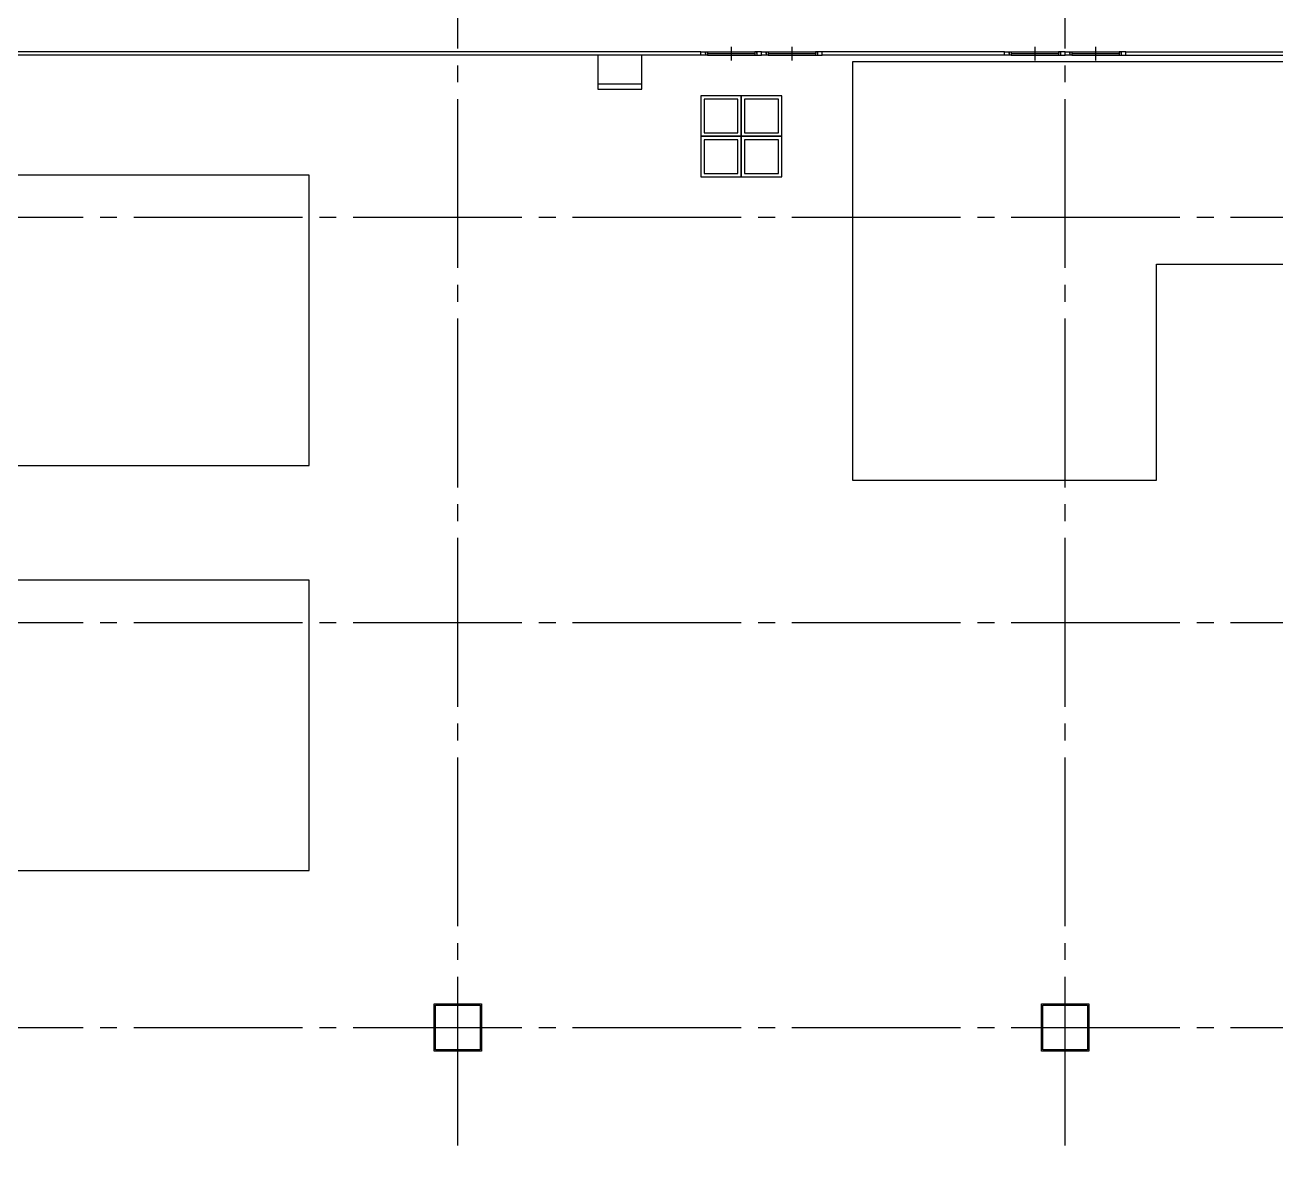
# Model space of a CAD drawing. Header units: millimetres. Extents: x -48783 to 30095, y 6477 to 24477.
# Drawn here: x 14659 to 16512, y 16762 to 18435 of the extents above; entities that cross this region are included whole.
import ezdxf

# ---------------------------------------------------------------- set-up
doc = ezdxf.new("R2010")
doc.units = ezdxf.units.MM
doc.header["$LTSCALE"] = 100
doc.linetypes.add('X-N-FAB-L20$0$COL-CEN-LIN', pattern=[3.25, 2.5, -0.25, 0.25, -0.25])
for name, color, linetype in [('0-XREF', 7, 'Continuous'), ('X-N-FAB-L20$0$08', 8, 'Continuous'), ('X-N-FAB-L20$0$200K新增範圍', 8, 'Continuous'), ('X-N-FAB-L20$0$BLOCK', 8, 'Continuous'), ('X-N-FAB-L20$0$CCL', 8, 'X-N-FAB-L20$0$COL-CEN-LIN'), ('X-N-FAB-L20$0$COL-S', 8, 'Continuous')]:
    doc.layers.add(name, color=color, linetype=linetype)

# ---------------------------------------------------------------- blocks, each defined once
blk = doc.blocks.new('X-N-FAB-L20$0$A$Cc7bb84f0')
at = {"layer": 'X-N-FAB-L20$0$COL-S'}
for points in [[(0, 70), (70, 70), (70, 0), (0, 0)], [(2, 68), (68, 68), (68, 2), (2, 2)]]:
    blk.add_lwpolyline(points, close=True, dxfattribs=at)
blk = doc.blocks.new('X-N-FAB-L20$0$A$C20c95bda')
at = {"layer": 'X-N-FAB-L20$0$CCL'}
for p, q in [((16320, 0), (16320, 9160)), ((17220, 0), (17220, 9160)), ((240, 7550), (28330, 7550)), ((240, 6950), (28330, 6950)), ((240, 6350), (28330, 6350))]:
    blk.add_line(p, q, dxfattribs=at)
at = {"layer": 'X-N-FAB-L20$0$200K新增範圍'}
for p in [(16285, 6315), (17185, 6315)]:
    blk.add_blockref('X-N-FAB-L20$0$A$Cc7bb84f0', p, dxfattribs=at)
blk = doc.blocks.new('X-N-FAB-L20$0$A$C1d07c4d4')
at = {"layer": 'X-N-FAB-L20$0$08'}
for p, q in [((16377.4, 7770), (15027.4, 7770)), ((16387.4, 7770), (16457.4, 7770)), ((16387.4, 7767.5), (16457.4, 7767.5)), ((16422.4, 7777.5), (16422.4, 7757.5)), ((16477.4, 7770), (16547.4, 7770)), ((16477.4, 7767.5), (16547.4, 7767.5)), ((16512.4, 7777.5), (16512.4, 7757.5)), ((16827.4, 7770), (16557.4, 7770)), ((16837.4, 7770), (16907.4, 7770)), ((16837.4, 7767.5), (16907.4, 7767.5)), ((16872.4, 7777.5), (16872.4, 7757.5)), ((16927.4, 7770), (16997.4, 7770)), ((16927.4, 7767.5), (16997.4, 7767.5)), ((16962.4, 7777.5), (16962.4, 7757.5)), ((17007.4, 7770), (17752.4, 7770)), ((16377.4, 7765), (15027.4, 7765)), ((16387.4, 7765), (16457.4, 7765)), ((16477.4, 7765), (16547.4, 7765)), ((16827.4, 7765), (16557.4, 7765)), ((16837.4, 7765), (16907.4, 7765)), ((16927.4, 7765), (16997.4, 7765)), ((17007.4, 7765), (17752.4, 7765)), ((16224.9, 7723), (16289.9, 7723))]:
    blk.add_line(p, q, dxfattribs=at)
for points in [[(16377.4, 7770), (16384.4, 7770), (16384.4, 7765), (16377.4, 7765)], [(16467.4, 7770), (16460.4, 7770), (16460.4, 7765), (16467.4, 7765)], [(16467.4, 7770), (16474.4, 7770), (16474.4, 7765), (16467.4, 7765)], [(16557.4, 7770), (16550.4, 7770), (16550.4, 7765), (16557.4, 7765)], [(16827.4, 7770), (16834.4, 7770), (16834.4, 7765), (16827.4, 7765)], [(16917.4, 7770), (16910.4, 7770), (16910.4, 7765), (16917.4, 7765)], [(16917.4, 7770), (16924.4, 7770), (16924.4, 7765), (16917.4, 7765)], [(17007.4, 7770), (17000.4, 7770), (17000.4, 7765), (17007.4, 7765)], [(16224.9, 7715), (16289.9, 7715), (16289.9, 7765), (16224.9, 7765)], [(16602.4, 7755.5), (16602.4, 7135.5), (17052.4, 7135.5), (17052.4, 7455.5), (17752.4, 7455.5), (17752.4, 7755.5)], [(16377.4, 7645), (16437.4, 7645), (16437.4, 7705), (16377.4, 7705)], [(16377.4, 7585), (16497.4, 7585), (16497.4, 7705), (16377.4, 7705)], [(16382.4, 7650), (16432.4, 7650), (16432.4, 7700), (16382.4, 7700)], [(16437.4, 7645), (16497.4, 7645), (16497.4, 7705), (16437.4, 7705)], [(16442.4, 7650), (16492.4, 7650), (16492.4, 7700), (16442.4, 7700)], [(13907.4, 7047.5), (14067.4, 7047.5), (14067.4, 7227.5), (15317.4, 7227.5), (15317.4, 7157.5), (15797.4, 7157.5), (15797.4, 7587.5), (15317.4, 7587.5), (15317.4, 7467.5), (13777.4, 7467.5), (13777.4, 7647.5), (13617.4, 7647.5), (13617.4, 7467.5), (12394.4, 7467.5), (12394.4, 7227.5), (13907.4, 7227.5)], [(16377.4, 7585), (16437.4, 7585), (16437.4, 7645), (16377.4, 7645)], [(16382.4, 7590), (16432.4, 7590), (16432.4, 7640), (16382.4, 7640)], [(16437.4, 7585), (16497.4, 7585), (16497.4, 7645), (16437.4, 7645)], [(16442.4, 7590), (16492.4, 7590), (16492.4, 7640), (16442.4, 7640)], [(13907.4, 6447.5), (14067.4, 6447.5), (14067.4, 6627.5), (15317.4, 6627.5), (15317.4, 6557.5), (15797.4, 6557.5), (15797.4, 6987.5), (15317.4, 6987.5), (15317.4, 6867.5), (13777.4, 6867.5), (13777.4, 7047.5), (13617.4, 7047.5), (13617.4, 6867.5), (12394.4, 6867.5), (12394.4, 6627.5), (13907.4, 6627.5)], [(15982.4, 6290), (15982.4, 6360), (16052.4, 6360), (16052.4, 6290)], [(15984.4, 6292), (15984.4, 6358), (16050.4, 6358), (16050.4, 6292)], [(16882.4, 6290), (16882.4, 6360), (16952.4, 6360), (16952.4, 6290)], [(16884.4, 6292), (16884.4, 6358), (16950.4, 6358), (16950.4, 6292)]]:
    blk.add_lwpolyline(points, close=True, dxfattribs=at)
for points in [[(16384.4, 7767.5), (16384.4, 7770), (16387.4, 7770), (16387.4, 7765), (16384.4, 7765), (16384.4, 7765.5)], [(16460.4, 7767.5), (16460.4, 7770), (16457.4, 7770), (16457.4, 7765), (16460.4, 7765), (16460.4, 7765.5)], [(16474.4, 7767.5), (16474.4, 7770), (16477.4, 7770), (16477.4, 7765), (16474.4, 7765), (16474.4, 7765.5)], [(16550.4, 7767.5), (16550.4, 7770), (16547.4, 7770), (16547.4, 7765), (16550.4, 7765), (16550.4, 7765.5)], [(16834.4, 7767.5), (16834.4, 7770), (16837.4, 7770), (16837.4, 7765), (16834.4, 7765), (16834.4, 7765.5)], [(16910.4, 7767.5), (16910.4, 7770), (16907.4, 7770), (16907.4, 7765), (16910.4, 7765), (16910.4, 7765.5)], [(16924.4, 7767.5), (16924.4, 7770), (16927.4, 7770), (16927.4, 7765), (16924.4, 7765), (16924.4, 7765.5)], [(17000.4, 7767.5), (17000.4, 7770), (16997.4, 7770), (16997.4, 7765), (17000.4, 7765), (17000.4, 7765.5)]]:
    blk.add_lwpolyline(points, dxfattribs=at)
blk = doc.blocks.new('X-N-FAB-L20')
blk.add_blockref('X-N-FAB-L20$0$A$C1d07c4d4', (-717.4, 10625))
at = {"layer": 'X-N-FAB-L20$0$BLOCK'}
blk.add_blockref('X-N-FAB-L20$0$A$C20c95bda', (-1020, 10600), dxfattribs=at)

msp = doc.modelspace()

# ---------------------------------------------------------------- block references
at = {"layer": '0-XREF'}
msp.add_blockref('X-N-FAB-L20', (0, 0), dxfattribs=at)

doc.saveas('drawing.dxf')
